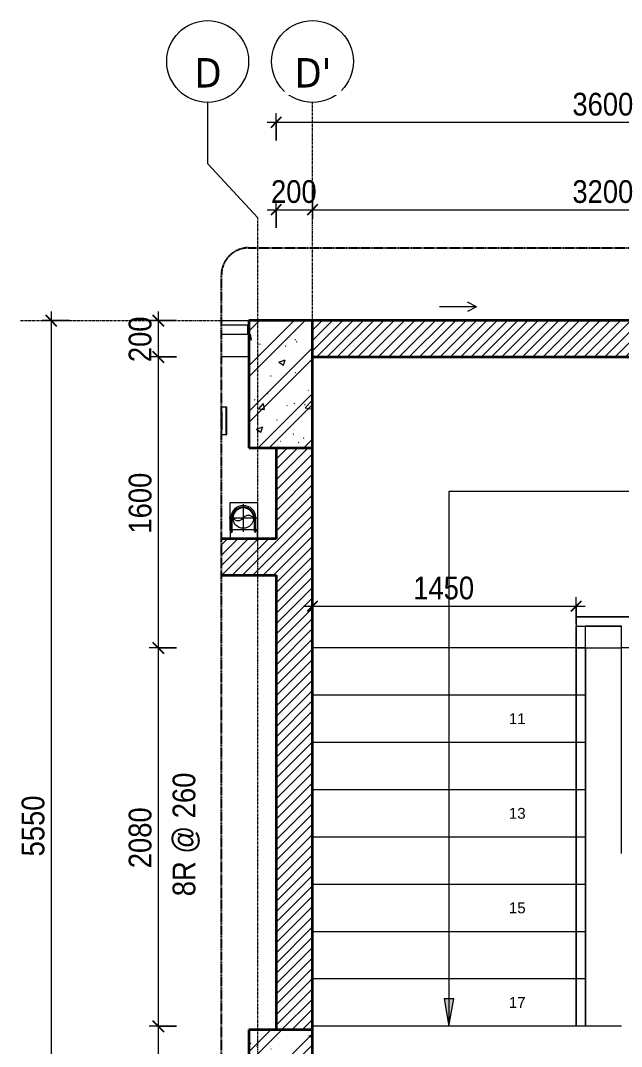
# Model space of a CAD drawing. Header units: millimetres. Extents: x 31919 to 91448, y -42770 to 34550.
# Drawn here: x 40344 to 43649, y -37644 to -32003 of the extents above; entities that cross this region are included whole.
import ezdxf

# ---------------------------------------------------------------- set-up
doc = ezdxf.new("R2010")
doc.units = ezdxf.units.MM
for name, pattern in [('Dash - Tight', [4.5, 3, -1.5]), ('Grid Line', [22.225, 12.7, -3.175, 3.175, -3.175]), ('Hidden', [7.14375, 4.7625, -2.38125]), ('IMPORT-CENTER _2_', [40.64, 25.4, -5.08, 5.08, -5.08]), ('Overhead', [3.96875, 2.38125, -1.5875])]:
    doc.linetypes.add(name, pattern=pattern)
for name, color, linetype, lineweight in [('0-3', 10, 'Continuous', 5), ('A-ANNO-DIMS', 211, 'Continuous', 9), ('A-ANNO-DIMS-50', 211, 'Continuous', 9), ('A-DETL-GENF-1', 92, 'Dash - Tight', 18), ('A-DETL-GENF-2', 254, 'Continuous', 18), ('A-DETL-GENF-3', 92, 'Hidden', 25), ('A-DETL-MBND-1', 253, 'Continuous', 18), ('A-DETL-MEDM', 33, 'Continuous', 35), ('A-FLOR-1', 250, 'Continuous', 18), ('A-FLOR-HRAL', 11, 'Continuous', 18), ('A-FLOR-HRAL-1', 11, 'Continuous', 25), ('A-GLAZ', 151, 'Continuous', 18), ('A-WALL', 113, 'Continuous', 18), ('A-WALL-1', 113, 'Continuous', 35), ('A-WALL-PATT-1', 111, 'Continuous', 18), ('G-IMPT', 8, 'Continuous', 18), ('G-IMPT-3', 8, 'IMPORT-CENTER _2_', 18), ('M-EQPM', 50, 'Continuous', 18), ('M-EQPM-1', 250, 'Continuous', 18), ('S-GRID', 1, 'Continuous', 9), ('S-GRID-1', 1, 'Grid Line', 9), ('S-GRID-IDEN', 1, 'Continuous', 9), ('S-STRS', 31, 'Continuous', 18), ('S-STRS-ANNO', 31, 'Continuous', 18), ('S-STRS-MBND', 31, 'Overhead', 18)]:
    doc.layers.add(name, color=color, linetype=linetype, lineweight=lineweight)
doc.styles.add('Arial', font='arial.ttf', dxfattribs={"height": 59.53})
doc.styles.add('Tahoma_B', font='tahomabd.ttf', dxfattribs={"height": 162.5})
doc.styles.add('UTM Avo', font='', dxfattribs={"width": 0.9, "height": 125})
doc.styles.get('UTM Avo').set_extended_font_data('UTM Avo')
doc.dimstyles.new('1_Dim_chi_tiet_2_5', dxfattribs={"dimscale": 304.8, "dimtxt": 124.912619, "dimasz": 0.19685, "dimexe": 0.164042, "dimexo": 0.0625, "dimgap": 0.016404, "dimtad": 1, "dimdec": 0, "dimrnd": 5, "dimzin": 0, "dimdsep": 46, "dimtxsty": 'UTM Avo', "dimblk1": 'OBLIQUE', "dimblk2": 'OBLIQUE', "dimsah": 1, "dimcen": 0.09, "dimdle": 0.164042, "dimazin": 0, "dimtfac": 1, "dimtdec": 4, "dimtix": 1, "dimtmove": 0, "dimatfit": 3, "dimfxl": 0.328084, "dimfxlon": 1, "dimtvp": 1, "dimtolj": 1, "dimtzin": 0, "dimarcsym": 2})
pattern_1 = [(45, (8113.044, 0), (-28.28427, 28.28427), [])]

# ---------------------------------------------------------------- blocks, each defined once
blk = doc.blocks.new('NCV_TKTC_KET CAU_rvt-2-TKCS_THANG BỘ TB2 - MẶT BẰNG TẦNG 2-7')
at = {"layer": 'A-FLOR-1'}
for p, q in [((35286.5, -37532.6), (33836.9, -37532.6)), ((35535.6, -37532.6), (35336.5, -37532.6))]:
    blk.add_line(p, q, dxfattribs=at)
blk = doc.blocks.new('THU NUOC - THU NUOC-461820-TKCS_THANG BỘ TB2 - MẶT BẰNG TẦNG 2-7')
at = {"layer": 'A-DETL-MBND-1'}
for p, q in [((-66.3, 70.6), (-66.3, 41)), ((83.7, 70.6), (-66.3, 70.6)), ((83.7, 41), (83.7, 70.6)), ((58.7, 45.6), (-41.3, 45.6)), ((-41.3, 45.6), (-41.3, 41)), ((58.7, 41), (58.7, 45.6))]:
    blk.add_line(p, q, dxfattribs=at)
blk = doc.blocks.new('THU NUOC - THU NUOC-455054-TKCS_THANG BỘ TB2 - MẶT BẰNG TẦNG 2-7')
at = {"layer": 'A-DETL-MBND-1'}
for p, q in [((-66.3, -70.6), (-66.3, 2.5)), ((-41.3, 2.5), (-41.3, -45.6)), ((0.7, 1.2), (-23.3, 1.2)), ((0.7, 2.5), (0.7, 1.2)), ((16.7, 1.2), (16.7, 2.5)), ((40.9, 1.2), (16.7, 1.2)), ((58.7, -45.6), (58.7, 2.5)), ((83.7, 2.5), (83.7, -70.6)), ((-41.3, -45.6), (58.7, -45.6)), ((-23.3, -4.8), (40.9, -4.8)), ((40.9, -10.8), (-23.3, -10.8)), ((-11, -17.3), (28.5, -17.3)), ((28.5, -23.3), (-11, -23.3)), ((-1.1, -29.6), (18.5, -29.6)), ((18.5, -35.6), (-1.1, -35.6)), ((83.7, -70.6), (-66.3, -70.6))]:
    blk.add_line(p, q, dxfattribs=at)
for centre, radius, start, end in [((8.7, 4.4), 45, 182.4613, 357.5387), ((8.7, 4.4), 45, 182.4613, 357.5387), ((-23.3, 4.2), 3, 225, 270), ((40.9, 4.2), 3, 270, 315), ((-23.3, -7.8), 3, 90, 270), ((-11, -20.3), 3, 90, 270), ((-1.1, -32.6), 3, 90, 270), ((18.5, -32.6), 3, 270, 90), ((28.5, -20.3), 3, 270, 90), ((40.9, -7.8), 3, 270, 90)]:
    blk.add_arc(centre, radius, start, end, dxfattribs=at)
blk = doc.blocks.new('NCV_TKTC_TANG 2_rvt-2-TKCS_THANG BỘ TB2 - MẶT BẰNG TẦNG 2-7')
at = {"layer": 'A-FLOR-1'}
for p, q in [((37560.7, -34952.6), (37560.7, -35052.6)), ((37581.8, -35052.6), (37560.3, -35052.6)), ((37560.7, -35052.6), (37581.8, -35052.6))]:
    blk.add_line(p, q, dxfattribs=at)
at = {"layer": 'M-EQPM-1'}
for name, p, rotation in [('THU NUOC - THU NUOC-461820-TKCS_THANG BỘ TB2 - MẶT BẰNG TẦNG 2-7', (33294.6, -34194.9), 270.0000000000001), ('THU NUOC - THU NUOC-455054-TKCS_THANG BỘ TB2 - MẶT BẰNG TẦNG 2-7', (37579.2, -34194.9), 269.9999999999994)]:
    blk.add_blockref(name, p, dxfattribs=dict(at, rotation=rotation))
blk = doc.blocks.new('Top Rail Type - Top Rail_Internal_-950603-TKCS_THANG BỘ TB2 - MẶT BẰNG TẦNG 2-7')
at = {"layer": 'A-FLOR-HRAL'}
for p, q in [((35282.3, 35586), (35452.6, 35586)), ((35282.3, 35286.5), (35282.3, 35586)), ((35452.6, 35586), (36558.8, 35586)), ((35452.6, 35586), (35452.6, 35536)), ((35452.6, 35536), (35332.3, 35536)), ((35332.3, 35536), (35332.3, 35336.5)), ((36582.1, 35536), (35452.6, 35536)), ((35332.3, 35286.5), (35332.3, 35336.5)), ((35332.3, 35336.5), (35452.6, 35336.5)), ((35452.6, 35286.5), (35452.6, 35336.5)), ((35452.6, 35336.5), (37532.6, 35336.5)), ((37532.6, 35336.5), (37532.6, 35286.5)), ((35307.6, 35286.5), (35282.3, 35286.5)), ((35452.6, 35286.5), (35332.3, 35286.5)), ((37532.6, 35286.5), (35452.6, 35286.5))]:
    blk.add_line(p, q, dxfattribs=at)
blk = doc.blocks.new('Top Rail Type - Top Rail_Internal_-V8-TKCS_THANG BỘ TB2 - MẶT BẰNG TẦNG 2-7')
at = {"layer": 'A-FLOR-HRAL'}
for p, q in [((35282.3, 35586), (35282.3, 35286.5)), ((35452.6, 35586), (35282.3, 35586)), ((36558.8, 35586), (35452.6, 35586)), ((35332.3, 35536), (35332.3, 35336.5)), ((35452.6, 35536), (35332.3, 35536)), ((36582.1, 35536), (35452.6, 35536)), ((35332.3, 35336.5), (35452.6, 35336.5)), ((35452.6, 35336.5), (37532.6, 35336.5)), ((37532.6, 35336.5), (37532.6, 35286.5)), ((35307.3, 35286.5), (35452.6, 35286.5)), ((35452.6, 35286.5), (37532.6, 35286.5))]:
    blk.add_line(p, q, dxfattribs=at)
blk = doc.blocks.new('TKTC_XREF_251221_MB TANG 2-7 - TKTC_XREF_260130_MB TANG 2-5_dwg_$cc-4746808-TKCS_THANG BỘ TB2 - MẶT BẰNG TẦNG 2-7')
at = {"layer": 'G-IMPT-3'}
for p, q in [((0, -0.673), (0, 0.673)), ((-0.673, 0), (0.673, 0))]:
    blk.add_line(p, q, dxfattribs=at)
at = {"layer": 'M-EQPM'}
blk.add_circle((0, 0), 0.5, dxfattribs=at)
for centre, radius, start, end in [((0, 0), 0.5, 90, 270), ((0.188, 0.25), 0.313, 126.8699, 233.1301), ((-0.188, -0.25), 0.313, 306.8699, 53.1301)]:
    blk.add_arc(centre, radius, start, end, dxfattribs=at)
blk = doc.blocks.new('TKTC_XREF_251221_MB TANG 2-7 - TKTC_XREF_260130_MB TANG 2-5_dwg_CUM U_DN100-4746796-TKCS_THANG BỘ TB2 - MẶT BẰNG TẦNG 2-7')
at = {"layer": 'G-IMPT'}
blk.add_hatch(color=256, dxfattribs=at).paths.add_polyline_path([(0, -61), (15.8, -58.9), (30.5, -52.8), (43.1, -43.1), (52.8, -30.5), (58.9, -15.8), (61, 0), (58.9, 15.8), (52.8, 30.5), (43.1, 43.1), (30.5, 52.8), (15.8, 58.9), (0, 61), (0, 57), (14.8, 55.1), (28.5, 49.4), (40.3, 40.3), (49.4, 28.5), (55.1, 14.8), (57, 0), (55.1, -14.8), (49.4, -28.5), (40.3, -40.3), (28.5, -49.4), (14.8, -55.1), (0, -57)])
for p, q in [((-79.1, 66.6), (-79.1, 63.4)), ((-76.6, 66.6), (-76.6, 63.4)), ((-74.6, 66.6), (-74.6, 63.4)), ((-72.7, 69.3), (-72.7, 60.7)), ((-66.9, 67.9), (-71.7, 67.9)), ((-66.9, 62.1), (-71.7, 62.1)), ((-65, 69), (0, 69)), ((-79.1, -63.4), (-79.1, -66.6)), ((-76.6, -63.4), (-76.6, -66.6)), ((-74.6, -63.4), (-74.6, -66.6)), ((-72.7, -60.7), (-72.7, -69.3)), ((-66.9, -62.1), (-71.7, -62.1)), ((-66.9, -67.9), (-71.7, -67.9)), ((-65, -69), (0, -69))]:
    blk.add_line(p, q, dxfattribs=at)
at = {"layer": 'G-IMPT', "flags": 128}
for points in [[(-72.7, 67.6), (-78.1, 67.6), (-78.1, 62.4), (-72.7, 62.4)], [(-71.7, 59.2), (-66.9, 59.2), (-66.9, 70.8), (-71.7, 70.8)], [(-66.9, 70.8), (-66.9, 72.7), (-65, 72.7), (-65, 57.3), (-66.9, 57.3), (-66.9, 59.2)], [(-65, 61), (0, 61), (0, 57)], [(-72.7, -62.4), (-78.1, -62.4), (-78.1, -67.6), (-72.7, -67.6)], [(-71.7, -70.8), (-66.9, -70.8), (-66.9, -59.2), (-71.7, -59.2)], [(-66.9, -59.2), (-66.9, -57.3), (-65, -57.3), (-65, -72.7), (-66.9, -72.7), (-66.9, -70.8)], [(-65, -61), (0, -61), (0, -57)]]:
    blk.add_lwpolyline(points, dxfattribs=at)
at = {"layer": 'G-IMPT'}
for centre, radius, start, end in [((-78.1, 66.6), 0.96, 90, 180), ((-78.1, 63.4), 0.96, 180, 270), ((-71.1, 69.3), 1.56, 112.6199, 247.3801), ((-67.9, 65), 4.8, 143.1301, 216.8699), ((-71.1, 60.7), 1.56, 112.6199, 247.3801), ((0, 0), 69, 270, 90), ((0, 0), 61, 270, 90), ((0, 0), 57, 270, 90), ((-78.1, -63.4), 0.96, 90, 180), ((-78.1, -66.6), 0.96, 180, 270), ((-71.1, -60.7), 1.56, 112.6199, 247.3801), ((-67.9, -65), 4.8, 143.1301, 216.8699), ((-71.1, -69.3), 1.56, 112.6199, 247.3801)]:
    blk.add_arc(centre, radius, start, end, dxfattribs=at)
blk = doc.blocks.new('TKTC_XREF_251221_MB TANG 2-7 - TKTC_XREF_260130_MB TANG 2-5_dwg_THU NUOC - THU NUOC-444531-TKCS_MB TẦNG 1-4746804-TKCS_THANG BỘ TB2 - MẶT BẰNG TẦNG 2-7')
at = {"layer": 'G-IMPT'}
for p, q in [((-23.3, -13.6), (40.9, -13.6)), ((40.9, -19.6), (-23.3, -19.6)), ((-11, -26.1), (28.5, -26.1)), ((28.5, -32.1), (-11, -32.1)), ((-1.1, -38.5), (18.5, -38.5)), ((18.5, -44.5), (-1.1, -44.5)), ((58.7, -54.4), (58.7, -6.3)), ((83.7, -79.4), (83.7, -6.3))]:
    blk.add_line(p, q, dxfattribs=at)
at = {"layer": 'G-IMPT', "flags": 128}
for points in [[(-66.3, -6.3), (-66.3, -79.4), (83.7, -79.4)], [(-41.3, -6.3), (-41.3, -54.4), (58.7, -54.4)], [(0.7, -6.3), (0.7, -7.2), (-23.3, -7.2)], [(40.9, -7.2), (16.7, -7.2), (16.7, -6.3)]]:
    blk.add_lwpolyline(points, dxfattribs=at)
at = {"layer": 'G-IMPT'}
for centre, radius, start, end in [((8.7, -4.4), 45, 182.5482, 357.4518), ((8.7, -4.4), 45, 182.5482, 357.4518), ((-23.3, -16.6), 3, 90, 270), ((-23.3, -4.2), 3, 244.125, 270), ((-11, -29.1), 3, 90, 270), ((-1.1, -41.5), 3, 90, 270), ((18.5, -41.5), 3, 270, 90), ((28.5, -29.1), 3, 270, 90), ((40.9, -4.2), 3, 270, 295.875), ((40.9, -16.6), 3, 270, 90)]:
    blk.add_arc(centre, radius, start, end, dxfattribs=at)
blk = doc.blocks.new('TKTC_XREF_251221_MB TANG 2-7 - TKTC_XREF_260130_MB TANG 2-5_dwg_THU NUOC - THU NUOC-444531-TKCS_MB TẦNG 1-V9-TKCS_THANG BỘ TB2 - MẶT BẰNG TẦNG 2-7')
at = {"layer": 'G-IMPT', "flags": 128}
for points in [[(83.7, 44.2), (83.7, 70.6), (-66.3, 70.6), (-66.3, 44.2)], [(58.7, 44.2), (58.7, 45.6), (-41.3, 45.6), (-41.3, 44.2)]]:
    blk.add_lwpolyline(points, dxfattribs=at)
blk = doc.blocks.new('TKTC_XREF_251221_MB TANG 2-7 - TKTC_XREF_251221_MB TANG 2-7-2039446-TKCS_THANG BỘ TB2 - MẶT BẰNG TẦNG 2-7')
at = {"layer": 'M-EQPM'}
for p, q in [((1049.4, 20199.8), (1199.8, 20199.8)), ((1049.4, 20050.1), (1049.4, 20199.8)), ((1199.8, 20199.8), (1199.8, 20050.1)), ((1049.2, 20050), (1049.5, 20000.2)), ((1199.6, 20050), (1049.2, 20050)), ((1199.8, 20050.1), (1049.4, 20050.1)), ((1200, 20000.2), (1199.6, 20050)), ((1049.5, 20000.2), (1200, 20000.2)), ((1000.4, 16297.7), (1150.1, 16297.7)), ((1000.4, 16147.3), (1000.4, 16297.7)), ((1150.1, 16297.7), (1150.1, 16147.3)), ((1200, 16297.9), (1150.2, 16297.5)), ((1150.2, 16297.5), (1150.2, 16147.1)), ((1150.1, 16147.3), (1000.4, 16147.3)), ((1150.2, 16147.1), (1200, 16147.4))]:
    blk.add_line(p, q, dxfattribs=at)
for name, p in [('TKTC_XREF_251221_MB TANG 2-7 - TKTC_XREF_260130_MB TANG 2-5_dwg_THU NUOC - THU NUOC-444531-TKCS_MB TẦNG 1-4746804-TKCS_THANG BỘ TB2 - MẶT BẰNG TẦNG 2-7', (542.3, 20351.2)), ('TKTC_XREF_251221_MB TANG 2-7 - TKTC_XREF_260130_MB TANG 2-5_dwg_THU NUOC - THU NUOC-444531-TKCS_MB TẦNG 1-V9-TKCS_THANG BỘ TB2 - MẶT BẰNG TẦNG 2-7', (542.3, 16054.4))]:
    blk.add_blockref(name, p)
for name, p, xscale, yscale, zscale, rotation in [('TKTC_XREF_251221_MB TANG 2-7 - TKTC_XREF_260130_MB TANG 2-5_dwg_$cc-4746808-TKCS_THANG BỘ TB2 - MẶT BẰNG TẦNG 2-7', (1121, 20115), 113.7150000000073, 113.7150000000073, 113.7150000000073, 269.9990086637467), ('TKTC_XREF_251221_MB TANG 2-7 - TKTC_XREF_260130_MB TANG 2-5_dwg_CUM U_DN100-4746796-TKCS_THANG BỘ TB2 - MẶT BẰNG TẦNG 2-7', (1121.9, 20115), 0.9975000000000007, 0.9975000000000007, 0.9975000000000007, 90.00099133829461), ('TKTC_XREF_251221_MB TANG 2-7 - TKTC_XREF_260130_MB TANG 2-5_dwg_$cc-4746808-TKCS_THANG BỘ TB2 - MẶT BẰNG TẦNG 2-7', (1085.2, 16218.9), 113.7150000000073, 113.7150000000073, 113.7150000000073, 359.9990086636432), ('TKTC_XREF_251221_MB TANG 2-7 - TKTC_XREF_260130_MB TANG 2-5_dwg_CUM U_DN100-4746796-TKCS_THANG BỘ TB2 - MẶT BẰNG TẦNG 2-7', (1085.2, 16219.8), 0.9975000000000006, 0.9975000000000006, 0.9975000000000006, 180.000991338195)]:
    blk.add_blockref(name, p, dxfattribs=dict(xscale=xscale, yscale=yscale, zscale=zscale, rotation=rotation))
blk = doc.blocks.new('Railing - 50 x 10mm-V10-TKCS_THANG BỘ TB2 - MẶT BẰNG TẦNG 2-7')
at = {"layer": 'A-FLOR-HRAL-1'}
for p, q in [((-25, 0), (-25, -5)), ((25, -5), (25, 0)), ((-25, -5), (25, -5))]:
    blk.add_line(p, q, dxfattribs=at)
blk = doc.blocks.new('Railing - Railing-3231163-TKCS_THANG BỘ TB2 - MẶT BẰNG TẦNG 2-7')
at = {"layer": 'A-FLOR-HRAL'}
for p, q in [((33677.6, 33481.9), (33677.6, 33335.6)), ((33727.6, 33335.6), (33727.6, 33481.9))]:
    blk.add_line(p, q, dxfattribs=at)
blk.add_blockref('Railing - 50 x 10mm-V10-TKCS_THANG BỘ TB2 - MẶT BẰNG TẦNG 2-7', (33702.6, 33486.9))
blk = doc.blocks.new('1_FAMILY RVT - W01-WxH 1000x3200-3541590-TKCS_THANG BỘ TB2 - MẶT BẰNG TẦNG 2-7')
at = {"layer": 'A-GLAZ'}
for q in [(749.2, -146.99), (749.2, -197.79), (901.6, -172.39)]:
    blk.add_line((698.4, -172.39), q, dxfattribs=at)
blk = doc.blocks.new('BORDER VIEW - BORDER VIEW-1914981-TKCS_THANG BỘ TB2 - MẶT BẰNG TẦNG 2-7')
at = {"layer": 'A-DETL-GENF-3'}
for p, q in [((0, 150), (0, 4096.2)), ((7053.7, 0), (150, 0))]:
    blk.add_line(p, q, dxfattribs=at)
blk.add_arc((150, 150), 150, 180, 270, dxfattribs=at)
blk = doc.blocks.new('Grid - M_Grid Head - Circle-353313-TKCS_THANG BỘ TB2 - MẶT BẰNG TẦNG 2-7')
at = {"layer": 'S-GRID-IDEN'}
blk.add_circle((0, 0), 4.5, dxfattribs=at)
blk = doc.blocks.new('DIMBLOCK46-TKCS_THANG BỘ TB2 - MẶT BẰNG TẦNG 2-7')
at = {"layer": 'A-ANNO-DIMS-50'}
for p, q in [((41101.5, -33602.6), (41101.5, -33852.6)), ((41201.5, -33652.6), (41051.5, -33652.6)), ((41101.5, -33652.6), (41201.5, -33652.6)), ((41201.5, -33852.6), (41051.5, -33852.6)), ((41101.5, -33852.6), (41201.5, -33852.6))]:
    blk.add_line(p, q, dxfattribs=at)
at = {"layer": 'A-ANNO-DIMS-50', "lineweight": 25}
for p, q in [((41101.5, -33652.6), (41071.5, -33622.6)), ((41101.5, -33652.6), (41131.5, -33682.6)), ((41101.5, -33852.6), (41071.5, -33822.6)), ((41101.5, -33852.6), (41131.5, -33882.6))]:
    blk.add_line(p, q, dxfattribs=at)
at = {"layer": 'A-ANNO-DIMS-50', "color": 0, "insert": (40939.1, -33880.9), "char_height": 125, "width": 308.118, "attachment_point": 1, "rotation": 90, "line_spacing_factor": 1.110334, "style": 'UTM Avo'}
blk.add_mtext('200', dxfattribs=at)
blk = doc.blocks.new('_Oblique')
at = {"color": 0, "linetype": 'ByBlock', "lineweight": -2}
blk.add_line((-0.5, -0.5), (0.5, 0.5), dxfattribs=at)
blk = doc.blocks.new('DIMBLOCK47-TKCS_THANG BỘ TB2 - MẶT BẰNG TẦNG 2-7')
at = {"layer": 'A-ANNO-DIMS-50', "lineweight": 25}
for p, q in [((41101.5, -33852.6), (41071.5, -33822.6)), ((41101.5, -33852.6), (41131.5, -33882.6)), ((41101.5, -35452.6), (41071.5, -35422.6)), ((41101.5, -35452.6), (41131.5, -35482.6))]:
    blk.add_line(p, q, dxfattribs=at)
at = {"layer": 'A-ANNO-DIMS-50'}
for p, q in [((41201.5, -33852.6), (41051.5, -33852.6)), ((41101.5, -33852.6), (41101.5, -35452.6)), ((41101.5, -33852.6), (41201.5, -33852.6)), ((41201.5, -35452.6), (41051.5, -35452.6)), ((41101.5, -35452.6), (41201.5, -35452.6))]:
    blk.add_line(p, q, dxfattribs=at)
at = {"layer": 'A-ANNO-DIMS-50', "color": 0, "insert": (40939.1, -34823.7), "char_height": 125, "width": 410.824, "attachment_point": 1, "rotation": 90, "line_spacing_factor": 1.110334, "style": 'UTM Avo'}
blk.add_mtext('1600', dxfattribs=at)
blk = doc.blocks.new('DIMBLOCK48-TKCS_THANG BỘ TB2 - MẶT BẰNG TẦNG 2-7')
at = {"layer": 'A-ANNO-DIMS-50', "lineweight": 25}
for p, q in [((41101.5, -35452.6), (41071.5, -35422.6)), ((41101.5, -35452.6), (41131.5, -35482.6)), ((41101.5, -37532.6), (41071.5, -37502.6)), ((41101.5, -37532.6), (41131.5, -37562.6))]:
    blk.add_line(p, q, dxfattribs=at)
at = {"layer": 'A-ANNO-DIMS-50'}
for p, q in [((41201.5, -35452.6), (41051.5, -35452.6)), ((41101.5, -35452.6), (41101.5, -37532.6)), ((41101.5, -35452.6), (41201.5, -35452.6)), ((41201.5, -37532.6), (41051.5, -37532.6)), ((41101.5, -37532.6), (41201.5, -37532.6))]:
    blk.add_line(p, q, dxfattribs=at)
at = {"layer": 'A-ANNO-DIMS-50', "color": 0, "char_height": 125, "attachment_point": 1, "rotation": 90, "line_spacing_factor": 1.110334, "style": 'UTM Avo'}
for s, insert, width in [('8R @ 260', (41180.4, -36817.6), 780.01), ('2080', (40939.1, -36663.7), 410.824)]:
    blk.add_mtext(s, dxfattribs=dict(at, insert=insert, width=width))
blk = doc.blocks.new('DIMBLOCK49-TKCS_THANG BỘ TB2 - MẶT BẰNG TẦNG 2-7')
at = {"layer": 'A-ANNO-DIMS-50', "lineweight": 25}
for p, q in [((41101.5, -37532.6), (41071.5, -37502.6)), ((41101.5, -37532.6), (41131.5, -37562.6)), ((41101.5, -39102.6), (41071.5, -39072.6)), ((41101.5, -39102.6), (41131.5, -39132.6))]:
    blk.add_line(p, q, dxfattribs=at)
at = {"layer": 'A-ANNO-DIMS-50'}
for p, q in [((41201.5, -37532.6), (41051.5, -37532.6)), ((41101.5, -37532.6), (41101.5, -39102.6)), ((41101.5, -37532.6), (41201.5, -37532.6)), ((41201.5, -39102.6), (41051.5, -39102.6)), ((41101.5, -39102.6), (41201.5, -39102.6))]:
    blk.add_line(p, q, dxfattribs=at)
at = {"layer": 'A-ANNO-DIMS-50', "color": 0, "insert": (40939.1, -38488.7), "char_height": 125, "width": 410.824, "attachment_point": 1, "rotation": 90, "line_spacing_factor": 1.110334, "style": 'UTM Avo'}
blk.add_mtext('1570', dxfattribs=at)
blk = doc.blocks.new('DIMBLOCK52-TKCS_THANG BỘ TB2 - MẶT BẰNG TẦNG 2-7')
at = {"layer": 'A-ANNO-DIMS-50'}
for p, q in [((41950, -32942.9), (41950, -33092.9)), ((41950, -33042.9), (41950, -32942.9)), ((41750, -33142.9), (41750, -32992.9)), ((41700, -33042.9), (41950, -33042.9)), ((41750, -33042.9), (41750, -33142.9))]:
    blk.add_line(p, q, dxfattribs=at)
at = {"layer": 'A-ANNO-DIMS-50', "lineweight": 25}
for p, q in [((41750, -33042.9), (41720, -33072.9)), ((41750, -33042.9), (41780, -33012.9)), ((41950, -33042.9), (41920, -33072.9)), ((41950, -33042.9), (41980, -33012.9))]:
    blk.add_line(p, q, dxfattribs=at)
at = {"layer": 'A-ANNO-DIMS-50', "color": 0, "insert": (41721.6, -32880.5), "char_height": 125, "width": 308.118, "attachment_point": 1, "line_spacing_factor": 1.110334, "style": 'UTM Avo'}
blk.add_mtext('200', dxfattribs=at)
blk = doc.blocks.new('DIMBLOCK53-TKCS_THANG BỘ TB2 - MẶT BẰNG TẦNG 2-7')
at = {"layer": 'A-ANNO-DIMS-50'}
for p, q in [((41950, -32942.9), (41950, -33092.9)), ((41950, -33042.9), (41950, -32942.9)), ((45150, -32942.9), (45150, -33092.9)), ((45150, -33042.9), (45150, -32942.9)), ((41950, -33042.9), (45150, -33042.9))]:
    blk.add_line(p, q, dxfattribs=at)
at = {"layer": 'A-ANNO-DIMS-50', "lineweight": 25}
for p, q in [((41950, -33042.9), (41920, -33072.9)), ((41950, -33042.9), (41980, -33012.9)), ((45150, -33042.9), (45120, -33072.9)), ((45150, -33042.9), (45180, -33012.9))]:
    blk.add_line(p, q, dxfattribs=at)
at = {"layer": 'A-ANNO-DIMS-50', "color": 0, "insert": (43378.8, -32880.5), "char_height": 125, "width": 410.824, "attachment_point": 1, "line_spacing_factor": 1.110334, "style": 'UTM Avo'}
blk.add_mtext('3200', dxfattribs=at)
blk = doc.blocks.new('DIMBLOCK60-TKCS_THANG BỘ TB2 - MẶT BẰNG TẦNG 2-7')
at = {"layer": 'A-ANNO-DIMS-50'}
for p, q in [((40512.9, -33602.6), (40512.9, -39202.6)), ((40612.9, -33652.6), (40462.9, -33652.6)), ((40512.9, -33652.6), (40612.9, -33652.6)), ((40612.9, -39202.6), (40462.9, -39202.6)), ((40512.9, -39202.6), (40612.9, -39202.6))]:
    blk.add_line(p, q, dxfattribs=at)
at = {"layer": 'A-ANNO-DIMS-50', "lineweight": 25}
for p, q in [((40512.9, -33652.6), (40482.9, -33622.6)), ((40512.9, -33652.6), (40542.9, -33682.6)), ((40512.9, -39202.6), (40482.9, -39172.6)), ((40512.9, -39202.6), (40542.9, -39232.6))]:
    blk.add_line(p, q, dxfattribs=at)
at = {"layer": 'A-ANNO-DIMS-50', "color": 0, "insert": (40350.5, -36598.7), "char_height": 125, "width": 410.824, "attachment_point": 1, "rotation": 90, "line_spacing_factor": 1.110334, "style": 'UTM Avo'}
blk.add_mtext('5550', dxfattribs=at)
blk = doc.blocks.new('DIMBLOCK62-TKCS_THANG BỘ TB2 - MẶT BẰNG TẦNG 2-7')
at = {"layer": 'A-ANNO-DIMS-50'}
for p, q in [((41750, -32662.3), (41750, -32512.3)), ((45350, -32662.3), (45350, -32512.3)), ((41700, -32562.3), (45400, -32562.3)), ((41750, -32562.3), (41750, -32662.3)), ((45350, -32562.3), (45350, -32662.3))]:
    blk.add_line(p, q, dxfattribs=at)
at = {"layer": 'A-ANNO-DIMS-50', "lineweight": 25}
for p, q in [((41750, -32562.3), (41780, -32532.3)), ((45350, -32562.3), (45380, -32532.3)), ((41750, -32562.3), (41720, -32592.3)), ((45350, -32562.3), (45320, -32592.3))]:
    blk.add_line(p, q, dxfattribs=at)
at = {"layer": 'A-ANNO-DIMS-50', "color": 0, "insert": (43378.8, -32400), "char_height": 125, "width": 410.824, "attachment_point": 1, "line_spacing_factor": 1.110334, "style": 'UTM Avo'}
blk.add_mtext('3600', dxfattribs=at)
blk = doc.blocks.new('DIMBLOCK63-TKCS_THANG BỘ TB2 - MẶT BẰNG TẦNG 2-7')
at = {"layer": 'A-ANNO-DIMS-50'}
for p, q in [((41950, -35122.6), (41950, -35272.6)), ((41950, -35222.6), (41950, -35122.6)), ((43399.6, -35322.6), (43399.6, -35172.6)), ((41900, -35222.6), (43449.6, -35222.6)), ((43399.6, -35222.6), (43399.6, -35322.6))]:
    blk.add_line(p, q, dxfattribs=at)
at = {"layer": 'A-ANNO-DIMS-50', "lineweight": 25}
for p, q in [((41950, -35222.6), (41980, -35192.6)), ((43399.6, -35222.6), (43429.6, -35192.6)), ((41950, -35222.6), (41920, -35252.6)), ((43399.6, -35222.6), (43369.6, -35252.6))]:
    blk.add_line(p, q, dxfattribs=at)
at = {"layer": 'A-ANNO-DIMS-50', "color": 0, "insert": (42503.6, -35060.2), "char_height": 125, "width": 410.824, "attachment_point": 1, "line_spacing_factor": 1.110334, "style": 'UTM Avo'}
blk.add_mtext('1450', dxfattribs=at)

msp = doc.modelspace()

# ---------------------------------------------------------------- hatches: boundary and pattern name
at = {"layer": 'A-DETL-GENF-2'}
h = msp.add_hatch(dxfattribs=at)
h.set_pattern_fill('FP_2', color=256, style=0, pattern_type=2)
h.set_pattern_definition([(50, (8113.04, 0), (364.368, -31.8783), [38.1, -419.1]), (355, (8113.04, 0), (-70.4859, 382.1133), [30.48, -335.28]), (100.451, (8143.4, -2.66), (293.885, 350.2334), [32.38, -356.18]), (46.184, (8113.04, 101.6), (542.1585, -84.086), [57.15, -628.65]), (96.636, (8158.2, 94.6), (474.805, 494.8554), [48.57, -534.27]), (351.184, (8113.04, 101.6), (474.81, 494.85), [45.72, -502.92]), (21, (8163.84, 76.2), (303.2285, -204.5305), [38.1, -419.1]), (326, (8163.84, 76.2), (123.604, 368.376), [30.48, -335.28]), (71.451, (8189.1, 59.16), (426.8341, 163.8427), [32.38, -356.18]), (37.5, (8113.04, 0), (6.17665, 169.11015), [3.353, -327.863, 3.353, -337.007, -336.55]), (37.5, (8113.04, 0), (6.17665, 169.11015), [-671.576, 3.353, -333.197]), (7.5, (8113.04, 0), (133.6389, 200.3615), [3.353, -190.703, 3.353, -320.243, -128.27]), (7.5, (8113.04, 0), (133.6389, 200.3615), [-517.652, 3.353, -124.917]), (327.5, (7999.76, 0), (271.18182, -11.45836), [3.353, -123.647, 3.353, -392.887, -525.78]), (327.5, (7999.76, 0), (271.18182, -11.45836), [-523.24, 3.353, -522.427]), (317.5, (7948.96, 0), (296.2585, 50.8528), [3.353, -161.747, 3.353, -259.791, -373.38]), (317.5, (7948.96, 0), (296.2585, 50.8528), [-428.244, 3.353, -370.027]), (45, (8113.04, 0), (-125.7236, 125.7236), []), (45, (8113.04, 190.5), (-125.7236, 125.7236), [])])
h.paths.add_polyline_path([(41600, -38852.6), (41950, -38852.6), (41950, -37552.6), (41600, -37552.6)])
h.paths.add_polyline_path([(45150, -38852.6), (45500, -38852.6), (45500, -37552.6), (45150, -37552.6)])
h.paths.add_polyline_path([(41950, -34352.6), (41950, -33652.6), (41600, -33652.6), (41600, -34352.6), (41880.6, -34352.6)])
h.paths.add_polyline_path([(45341.7, -34352.6), (45500, -34352.6), (45500, -33647.6), (45150.4, -33647.6), (45150.4, -34352.6)])
at = {"layer": 'A-WALL-PATT-1'}
h = msp.add_hatch(dxfattribs=at)
h.set_pattern_fill('FP_1', color=256, style=0, pattern_type=2)
h.set_pattern_definition(pattern_1)
h.paths.add_polyline_path([(41950, -33852.6), (45150, -33852.6), (45150, -33652.6), (41950, -33652.6)])
h = msp.add_hatch(dxfattribs=at)
h.set_pattern_fill('FP_1', color=256, style=0, pattern_type=2)
h.set_pattern_definition(pattern_1)
h.paths.add_polyline_path([(41950, -37552.6), (41950, -37552.6), (41950, -34352.6), (41750, -34352.6), (41750, -37552.6)])
h = msp.add_hatch(dxfattribs=at)
h.set_pattern_fill('FP_1', color=256, style=0, pattern_type=2)
h.set_pattern_definition(pattern_1)
h.paths.add_polyline_path([(41750, -35052.6), (41750, -34852.6), (41448.6, -34852.6), (41448.6, -35052.6)])
at = {"layer": 'S-STRS-ANNO'}
msp.add_hatch(color=256, dxfattribs=at).paths.add_polyline_path([(42700, -37532.6), (42726.4, -37382.6), (42673.5, -37382.6)])

# ---------------------------------------------------------------- linework, layer by layer
at = {"layer": 'A-DETL-MEDM'}
for p, q in [((41950, -33652.6), (41600, -33652.6)), ((41600, -33652.6), (41600, -34352.6)), ((41950, -34352.6), (41950, -33652.6)), ((41600, -34352.6), (41950, -34352.6)), ((41950, -37552.6), (41600, -37552.6)), ((41600, -37552.6), (41600, -38852.6)), ((41950, -38852.6), (41950, -37552.6))]:
    msp.add_line(p, q, dxfattribs=at)
at = {"layer": 'A-WALL'}
for p, q in [((41448.6, -33652.6), (41600, -33652.6)), ((41600, -33852.6), (41448.6, -33852.6))]:
    msp.add_line(p, q, dxfattribs=at)
at = {"layer": 'A-WALL-1'}
for p, q in [((45150, -33652.6), (41950, -33652.6)), ((41950, -33852.6), (45150, -33852.6)), ((41750, -34352.6), (41750, -34852.6)), ((41950, -37552.6), (41950, -34352.6)), ((41750, -34852.6), (41448.6, -34852.6)), ((41448.6, -35052.6), (41750, -35052.6)), ((41750, -35052.6), (41750, -37552.6))]:
    msp.add_line(p, q, dxfattribs=at)
at = {"layer": 'S-GRID'}
for p, q in [((41373.4, -32790.2), (41373.4, -32452.6)), ((41650, -33087.6), (41373.4, -32790.2))]:
    msp.add_line(p, q, dxfattribs=at)
at = {"layer": 'S-GRID-1'}
for p, q in [((41950, -33702.6), (41950, -32452.6)), ((41650, -34337.6), (41650, -33087.6)), ((40344.4, -33652.6), (41594.4, -33652.6)), ((41594.4, -33652.6), (45572.2, -33652.6)), ((41950, -40324.3), (41950, -33702.6)), ((41650, -39689.3), (41650, -34337.6))]:
    msp.add_line(p, q, dxfattribs=at)
at = {"layer": 'S-STRS'}
for p, q in [((43450, -35332.7), (43648.6, -35332.7)), ((43450, -35452.6), (43450, -35332.7)), ((43399.6, -35452.6), (41950, -35452.6)), ((43450, -35452.6), (43450, -35712.6)), ((43399.6, -35712.6), (41950, -35712.6)), ((43450, -35712.6), (43450, -35972.6)), ((43399.6, -35972.6), (41950, -35972.6)), ((43450, -35972.6), (43450, -36232.6)), ((43399.6, -36232.6), (41950, -36232.6)), ((43450, -36232.6), (43450, -36492.6)), ((43399.6, -36492.6), (41950, -36492.6)), ((43450, -36492.6), (43450, -36752.6)), ((43399.6, -36752.6), (41950, -36752.6)), ((43450, -36752.6), (43450, -37012.6)), ((43399.6, -37012.6), (41950, -37012.6)), ((43450, -37012.6), (43450, -37272.6)), ((43399.6, -37272.6), (41950, -37272.6)), ((43450, -37272.6), (43450, -37532.6)), ((43399.6, -37532.6), (41950, -37532.6))]:
    msp.add_line(p, q, dxfattribs=at)
at = {"layer": 'S-STRS-ANNO'}
for p, q in [((42700, -34592.6), (42700, -35452.6)), ((44398.6, -34592.6), (42700, -34592.6)), ((42700, -35452.6), (42700, -35712.6)), ((42700, -35712.6), (42700, -35972.6)), ((42700, -35972.6), (42700, -36232.6)), ((42700, -36232.6), (42700, -36492.6)), ((42700, -36492.6), (42700, -36752.6)), ((42700, -36752.6), (42700, -37012.6)), ((42700, -37012.6), (42700, -37272.6)), ((42700, -37272.6), (42700, -37532.6)), ((42726.4, -37382.6), (42673.5, -37382.6)), ((42673.5, -37382.6), (42700, -37532.6)), ((42700, -37532.6), (42726.4, -37382.6))]:
    msp.add_line(p, q, dxfattribs=at)
at = {"layer": 'S-STRS-MBND'}
for p, q in [((45148.6, -33852.6), (41950, -33852.6)), ((41950, -34352.6), (41950, -35452.6)), ((43450, -35452.6), (41950, -35452.6)), ((41950, -35452.6), (41950, -37532.6)), ((43450, -35452.6), (43648.6, -35452.6)), ((43450, -35452.6), (43450, -37532.6)), ((43450, -35712.6), (41950, -35712.6)), ((43450, -35972.6), (41950, -35972.6)), ((43450, -36232.6), (41950, -36232.6)), ((43450, -36492.6), (41950, -36492.6)), ((43450, -36752.6), (41950, -36752.6)), ((43450, -37012.6), (41950, -37012.6)), ((43450, -37272.6), (41950, -37272.6)), ((43450, -37532.6), (41950, -37532.6))]:
    msp.add_line(p, q, dxfattribs=at)

# ---------------------------------------------------------------- block references
at = {"layer": '0-3'}
for name in ['NCV_TKTC_KET CAU_rvt-2-TKCS_THANG BỘ TB2 - MẶT BẰNG TẦNG 2-7', 'NCV_TKTC_TANG 2_rvt-2-TKCS_THANG BỘ TB2 - MẶT BẰNG TẦNG 2-7']:
    msp.add_blockref(name, (8113, 0), dxfattribs=at)
at = {"layer": 'A-DETL-GENF-1', "rotation": 270.0000000000001}
msp.add_blockref('BORDER VIEW - BORDER VIEW-1914981-TKCS_THANG BỘ TB2 - MẶT BẰNG TẦNG 2-7', (41448.6, -33252.6), dxfattribs=at)
at = {"layer": 'A-FLOR-HRAL', "rotation": 270.0000000000001}
for name in ['Railing - Railing-3231163-TKCS_THANG BỘ TB2 - MẶT BẰNG TẦNG 2-7', 'Top Rail Type - Top Rail_Internal_-950603-TKCS_THANG BỘ TB2 - MẶT BẰNG TẦNG 2-7', 'Top Rail Type - Top Rail_Internal_-V8-TKCS_THANG BỘ TB2 - MẶT BẰNG TẦNG 2-7']:
    msp.add_blockref(name, (8113, 0), dxfattribs=at)
at = {"layer": 'A-GLAZ', "rotation": 180}
msp.add_blockref('1_FAMILY RVT - W01-WxH 1000x3200-3541590-TKCS_THANG BỘ TB2 - MẶT BẰNG TẦNG 2-7', (43550.4, -33748.8), dxfattribs=at)
at = {"layer": 'M-EQPM', "rotation": 270.0000000000001}
msp.add_blockref('TKTC_XREF_251221_MB TANG 2-7 - TKTC_XREF_251221_MB TANG 2-7-2039446-TKCS_THANG BỘ TB2 - MẶT BẰNG TẦNG 2-7', (25350, -33652.6), dxfattribs=at)
at = {"layer": 'S-GRID-IDEN', "xscale": 49.99999999999998, "yscale": 49.99999999999998, "zscale": 49.99999999999998}
for p in [(41373.4, -32227.6), (41950, -32227.6)]:
    msp.add_blockref('Grid - M_Grid Head - Circle-353313-TKCS_THANG BỘ TB2 - MẶT BẰNG TẦNG 2-7', p, dxfattribs=at)

# ---------------------------------------------------------------- texts
at = {"layer": 'S-STRS-ANNO', "char_height": 59.53, "width": 109.886, "attachment_point": 1, "line_spacing_factor": 0.941778, "style": 'Arial'}
for s, insert in [('11', (43029.2, -35812)), ('13', (43029.2, -36332)), ('15', (43029.2, -36852)), ('17', (43029.2, -37372))]:
    msp.add_mtext(s, dxfattribs=dict(at, insert=insert))

# ---------------------------------------------------------------- dimensions: what is measured, and where the dimension line sits
at = {"layer": 'A-ANNO-DIMS'}
for base, p1, p2, override, picture, middle in [((41950, -33042.9), (41750, -33142.9), (41950, -32942.9), {"dimpost": '<>', "dimfxl": 282.842712}, 'DIMBLOCK52-TKCS_THANG BỘ TB2 - MẶT BẰNG TẦNG 2-7', (41850, -32973.2)), ((45150, -33042.9), (41950, -32942.9), (45150, -32942.9), {"dimpost": '<>', "dimfxl": 3200}, 'DIMBLOCK53-TKCS_THANG BỘ TB2 - MẶT BẰNG TẦNG 2-7', (43550, -32973.2)), ((43399.6, -35222.6), (41950, -35122.6), (43399.6, -35322.6), {"dimpost": '<>', "dimfxl": 1463.331869}, 'DIMBLOCK63-TKCS_THANG BỘ TB2 - MẶT BẰNG TẦNG 2-7', (42674.8, -35152.9))]:
    dim = msp.add_linear_dim(base=base, p1=p1, p2=p2, dimstyle='1_Dim_chi_tiet_2_5', override=override, dxfattribs=at)
    dim.commit()
    dim.dimension.update_dxf_attribs({"geometry": picture, "text_midpoint": middle})
for base, p1, p2, override, picture, middle in [((40512.9, -39202.6), (40612.9, -33652.6), (40612.9, -39202.6), {"dimpost": '<>', "dimfxl": 5550}, 'DIMBLOCK60-TKCS_THANG BỘ TB2 - MẶT BẰNG TẦNG 2-7', (40443.2, -36427.6)), ((41101.5, -33852.6), (41201.5, -33652.6), (41201.5, -33852.6), {"dimpost": '<>', "dimfxl": 200}, 'DIMBLOCK46-TKCS_THANG BỘ TB2 - MẶT BẰNG TẦNG 2-7', (41031.8, -33752.6)), ((41101.5, -35452.6), (41201.5, -33852.6), (41201.5, -35452.6), {"dimpost": '<>', "dimfxl": 1600}, 'DIMBLOCK47-TKCS_THANG BỘ TB2 - MẶT BẰNG TẦNG 2-7', (41031.8, -34652.6)), ((41101.5, -39102.6), (41201.5, -37532.6), (41201.5, -39102.6), {"dimpost": '<>', "dimfxl": 1570}, 'DIMBLOCK49-TKCS_THANG BỘ TB2 - MẶT BẰNG TẦNG 2-7', (41031.8, -38317.6))]:
    dim = msp.add_linear_dim(base=base, p1=p1, p2=p2, angle=90, dimstyle='1_Dim_chi_tiet_2_5', override=override, dxfattribs=at)
    dim.commit()
    dim.dimension.update_dxf_attribs({"geometry": picture, "text_midpoint": middle})
dim = msp.add_linear_dim(base=(41101.5, -37532.6), p1=(41201.5, -35452.6), p2=(41201.5, -37532.6), angle=90, text='<>\\X8R @ 260', dimstyle='1_Dim_chi_tiet_2_5', override={"dimpost": '<>', "dimfxl": 2080}, dxfattribs=at)
dim.commit()
dim.dimension.update_dxf_attribs({"geometry": 'DIMBLOCK48-TKCS_THANG BỘ TB2 - MẶT BẰNG TẦNG 2-7', "text_midpoint": (41101.5, -36492.6)})

# ---------------------------------------------------------------- next in the draw order: texts
at = {"layer": 'S-GRID-IDEN', "char_height": 162.5, "attachment_point": 5, "line_spacing_factor": 0.996129, "style": 'Tahoma_B', "bg_fill": 3, "box_fill_scale": 1.25, "bg_fill_color": 256, "bg_fill_true_color": 13158600, "bg_fill_transparency": 0}
for s, insert, width in [('\\pt634.99962,1269.99925,1905.0005,2540.00013,3174.99975,3809.99937,4445.00062,5080.00025,5714.99987,6349.9995,6985.00075,7620.00037,8255,8889.99962,9524.99925,10160.0005,10795.00013,11429.99975,12064.99938,12700.00063,13335.00025,13969.99988,14604.9995,15240.00075,15875.00038,16510,17144.99963,17779.99925,18415.0005,19050.00013,19684.99975,20319.99938;D', (41375.5, -32290), 172), ("\\pt634.99962,1269.99925,1905.0005,2540.00013,3174.99975,3809.99937,4445.00062,5080.00025,5714.99987,6349.9995,6985.00075,7620.00037,8255,8889.99962,9524.99925,10160.0005,10795.00013,11429.99975,12064.99938,12700.00063,13335.00025,13969.99988,14604.9995,15240.00075,15875.00038,16510,17144.99963,17779.99925,18415.0005,19050.00013,19684.99975,20319.99938;D'", (41952.3, -32290), 231.5)]:
    msp.add_mtext(s, dxfattribs=dict(at, insert=insert, width=width))

# ---------------------------------------------------------------- next in the draw order: dimensions: what is measured, and where the dimension line sits
at = {"layer": 'A-ANNO-DIMS'}
dim = msp.add_linear_dim(base=(45350, -32562.3), p1=(41750, -32662.3), p2=(45350, -32662.3), dimstyle='1_Dim_chi_tiet_2_5', override={"dimpost": '<>', "dimfxl": 3600}, dxfattribs=at)
dim.commit()
dim.dimension.update_dxf_attribs({"geometry": 'DIMBLOCK62-TKCS_THANG BỘ TB2 - MẶT BẰNG TẦNG 2-7', "text_midpoint": (43550, -32492.7)})

doc.saveas('drawing.dxf')
